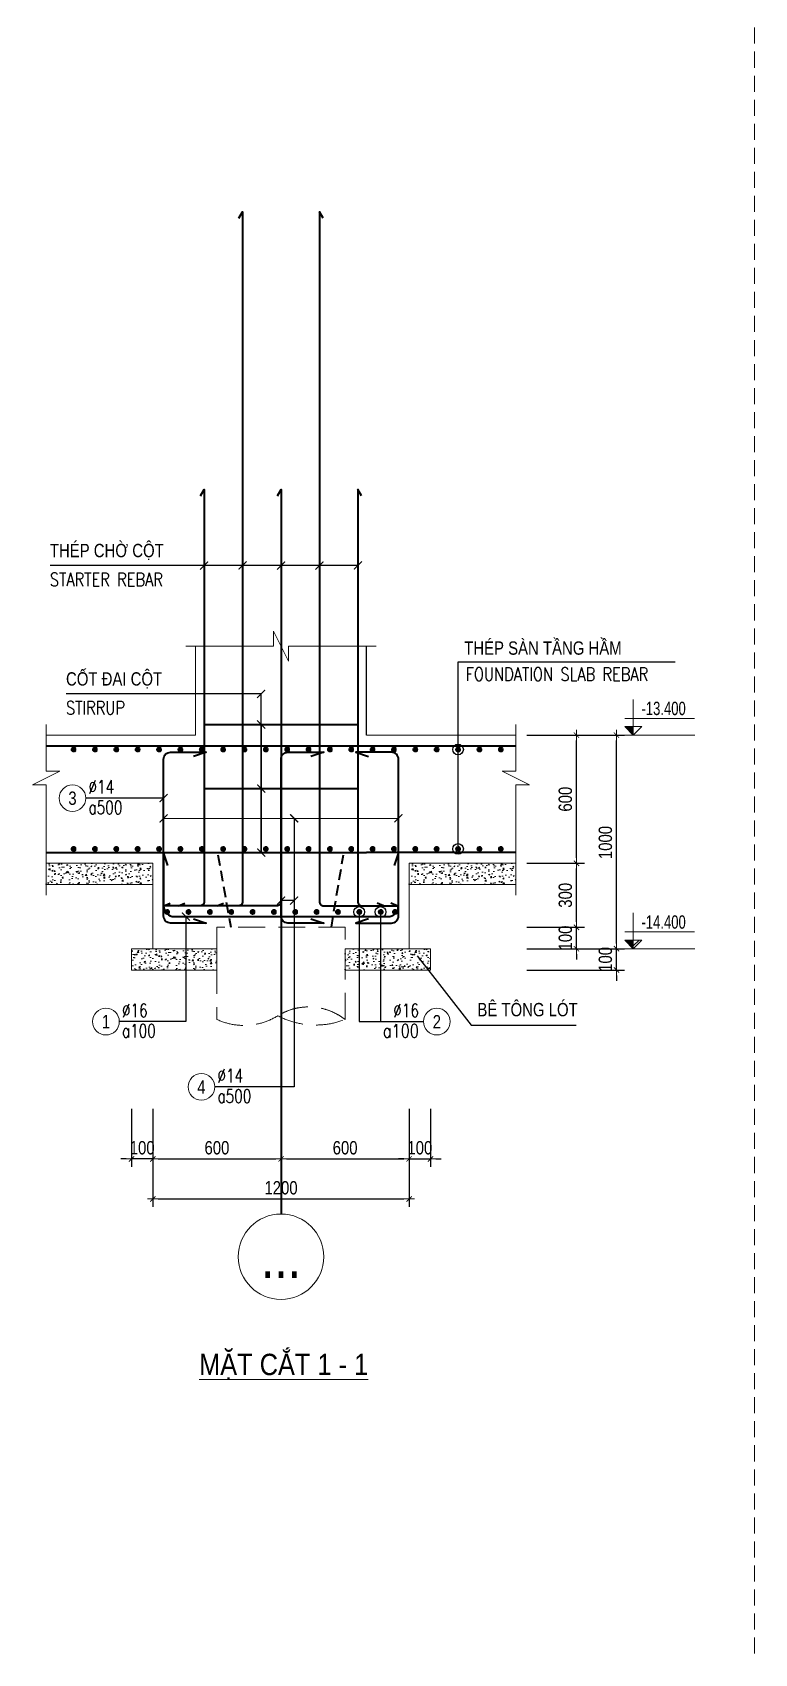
# Model space of a CAD drawing. Header units: millimetres. Extents: x -134772 to 596971, y -129535 to 35703.
# Drawn here: x 1872 to 5253, y 425 to 8015 of the extents above; entities that cross this region are included whole.
import ezdxf
from ezdxf.enums import TextEntityAlignment as Align

# ---------------------------------------------------------------- set-up
doc = ezdxf.new("R2010")
doc.units = ezdxf.units.MM
doc.header["$MEASUREMENT"] = 0
doc.linetypes.add('CENTER2', pattern=[28.575, 19.05, -3.175, 3.175, -3.175])
doc.linetypes.add('HIDDEN', pattern=[0.375, 0.25, -0.125])
doc.layers.get('Defpoints').update_dxf_attribs({"color": 252})
for name, color, linetype, lineweight in [('KC-COT', 3, 'Continuous', 25), ('KC-TRUC', 5, 'CENTER2', 18), ('NDC_S_AXIS', 5, 'CENTER2', 15), ('NDC_S_BREAK-LINE', 1, 'Continuous', 15), ('NDC_S_CONTINUOUS', 3, 'Continuous', 20), ('NDC_S_DIM', 1, 'Continuous', 9), ('NDC_S_ENG TITLE', 3, 'Continuous', 20), ('NDC_S_HATCH MATERIAL', 8, 'Continuous', 13), ('NDC_S_LEADER', 1, 'Continuous', 9), ('NDC_S_REBAR', 4, 'Continuous', 35), ('NDC_S_VN TEXT', 7, 'Continuous', 9)]:
    doc.layers.add(name, color=color, linetype=linetype, lineweight=lineweight)
doc.styles.add('ARIAL', font='arial.ttf', dxfattribs={"width": 0.8})
doc.styles.add('NDC_ARIAL', font='arial.ttf', dxfattribs={"width": 0.8})
doc.styles.add('NDC_ROMANS', font='romans.shx', dxfattribs={"width": 0.8})
doc.dimstyles.new('NDC_1-25', dxfattribs={"dimscale": 25, "dimtxt": 2.5, "dimasz": 1, "dimexe": 1.5, "dimexo": 0, "dimgap": 0.8, "dimtad": 1, "dimdec": 0, "dimdsep": 46, "dimtxsty": 'NDC_ARIAL', "dimblk": 'DIMMARK', "dimcen": 49999.938995, "dimdle": 1.5, "dimclrd": 1, "dimclre": 1, "dimclrt": 3, "dimadec": 0, "dimazin": 0, "dimtfac": 1, "dimtdec": 0, "dimtix": 1, "dimtmove": 2, "dimatfit": 3, "dimfxl": 1, "dimarcsym": 0})
doc.dimstyles.new('NDC_dim_25', dxfattribs={"dimscale": 25, "dimtxt": 2.5, "dimasz": 1.5, "dimexe": 1.5, "dimexo": 0, "dimgap": 1, "dimtad": 1, "dimdec": 0, "dimzin": 0, "dimdsep": 46, "dimtxsty": 'ARIAL', "dimblk": 'DIMMARK', "dimcen": 0.09, "dimdle": 1.2, "dimclrd": 1, "dimclre": 1, "dimclrt": 3, "dimadec": 0, "dimazin": 0, "dimtfac": 1, "dimtdec": 0, "dimtix": 1, "dimtofl": 0, "dimtmove": 0, "dimatfit": 3, "dimfxl": 3.75, "dimfxlon": 1, "dimtolj": 1, "dimtzin": 0, "dimarcsym": 0})

# ---------------------------------------------------------------- blocks, each defined once
blk = doc.blocks.new('*U417')
at = {"layer": 'KC-TRUC', "ltscale": 30}
blk.add_line((0, 170.3), (0, -444.7), dxfattribs=at)
at = {"layer": 'NDC_S_HATCH MATERIAL', "color": 2, "linetype": 'HIDDEN', "ltscale": 500}
blk.add_lwpolyline([(300, -332.6), (300, 99.5), (-300, 99.5), (-300, -332.6)], dxfattribs=at)
for centre, major_axis, start_param, end_param in [((129.9, -548.6), (-194.4, 194.4), -1.452433, -0.227584), ((-173.7, -60.8), (-211.9, 211.9), 1.921341, 2.912184), ((161.3, 24.2), (270.7, 270.7), 3.446929, 4.297833)]:
    blk.add_ellipse(centre, major_axis=major_axis, ratio=1, start_param=start_param, end_param=end_param, dxfattribs=at)
at = {"layer": 'NDC_S_REBAR', "linetype": 'HIDDEN', "ltscale": 200}
for p, q in [((-295.3, 437.6), (-235.7, 100)), ((235.7, 100), (292.1, 438.2))]:
    blk.add_line(p, q, dxfattribs=at)
blk = doc.blocks.new('DIMMARK')
at = {"layer": 'NDC_S_DIM', "color": 1}
blk.add_line((-1.5, 0), (1, 0), dxfattribs=at)
at = {"layer": 'NDC_S_DIM', "color": 2, "const_width": 0.15}
blk.add_lwpolyline([(-0.5, -0.5), (0.5, 0.5)], dxfattribs=at)
blk = doc.blocks.new('*D19')
at = {"layer": 'Defpoints', "color": 0, "transparency": 16777216}
for p in [(2335.9, 2976.2), (2435.9, 2976.2), (2335.9, 2740.9)]:
    blk.add_point(p, dxfattribs=at)
at = {"layer": 'NDC_S_DIM', "color": 1, "lineweight": -2, "transparency": 16777216}
for p, q in [((2335.9, 2976.2), (2335.9, 2703.4)), ((2435.9, 2976.2), (2435.9, 2703.4)), ((2310.9, 2740.9), (2285.9, 2740.9)), ((2435.9, 2740.9), (2335.9, 2740.9)), ((2460.9, 2740.9), (2485.9, 2740.9))]:
    blk.add_line(p, q, dxfattribs=at)
at = {"layer": 'NDC_S_DIM', "color": 1, "lineweight": -2, "transparency": 16777216, "xscale": 25, "yscale": 25, "zscale": 25}
blk.add_blockref('DIMMARK', (2335.9, 2740.9), dxfattribs=at)
at = {"layer": 'NDC_S_DIM', "color": 1, "lineweight": -2, "transparency": 16777216, "xscale": 25, "yscale": 25, "zscale": 25, "rotation": 180}
blk.add_blockref('DIMMARK', (2435.9, 2740.9), dxfattribs=at)
at = {"layer": 'NDC_S_DIM', "color": 3, "transparency": 16777216, "insert": (2385.9, 2792.8), "char_height": 62.5, "attachment_point": 5, "style": 'NDC_ARIAL'}
blk.add_mtext('100', dxfattribs=at)
blk = doc.blocks.new('*D20')
at = {"layer": 'Defpoints', "color": 0, "transparency": 16777216}
for p in [(2435.9, 2976.2), (3035.9, 2976.2), (3035.9, 2740.9)]:
    blk.add_point(p, dxfattribs=at)
at = {"layer": 'NDC_S_DIM', "color": 1, "lineweight": -2, "transparency": 16777216}
for p, q in [((2435.9, 2976.2), (2435.9, 2703.4)), ((3035.9, 2976.2), (3035.9, 2703.4)), ((2460.9, 2740.9), (3010.9, 2740.9))]:
    blk.add_line(p, q, dxfattribs=at)
at = {"layer": 'NDC_S_DIM', "color": 1, "lineweight": -2, "transparency": 16777216, "xscale": 25, "yscale": 25, "zscale": 25, "rotation": 180}
blk.add_blockref('DIMMARK', (2435.9, 2740.9), dxfattribs=at)
at = {"layer": 'NDC_S_DIM', "color": 1, "lineweight": -2, "transparency": 16777216, "xscale": 25, "yscale": 25, "zscale": 25}
blk.add_blockref('DIMMARK', (3035.9, 2740.9), dxfattribs=at)
at = {"layer": 'NDC_S_DIM', "color": 3, "transparency": 16777216, "insert": (2735.9, 2792.8), "char_height": 62.5, "attachment_point": 5, "style": 'NDC_ARIAL'}
blk.add_mtext('600', dxfattribs=at)
blk = doc.blocks.new('*D21')
at = {"layer": 'Defpoints', "color": 0, "transparency": 16777216}
for p in [(3035.9, 2976.2), (3635.9, 2976.2), (3635.9, 2740.9)]:
    blk.add_point(p, dxfattribs=at)
at = {"layer": 'NDC_S_DIM', "color": 1, "lineweight": -2, "transparency": 16777216}
for p, q in [((3035.9, 2976.2), (3035.9, 2703.4)), ((3635.9, 2976.2), (3635.9, 2703.4)), ((3060.9, 2740.9), (3610.9, 2740.9))]:
    blk.add_line(p, q, dxfattribs=at)
at = {"layer": 'NDC_S_DIM', "color": 1, "lineweight": -2, "transparency": 16777216, "xscale": 25, "yscale": 25, "zscale": 25, "rotation": 180}
blk.add_blockref('DIMMARK', (3035.9, 2740.9), dxfattribs=at)
at = {"layer": 'NDC_S_DIM', "color": 1, "lineweight": -2, "transparency": 16777216, "xscale": 25, "yscale": 25, "zscale": 25}
blk.add_blockref('DIMMARK', (3635.9, 2740.9), dxfattribs=at)
at = {"layer": 'NDC_S_DIM', "color": 3, "transparency": 16777216, "insert": (3335.9, 2792.8), "char_height": 62.5, "attachment_point": 5, "style": 'NDC_ARIAL'}
blk.add_mtext('600', dxfattribs=at)
blk = doc.blocks.new('*D22')
at = {"layer": 'Defpoints', "color": 0, "transparency": 16777216}
for p in [(3635.9, 2976.2), (3735.9, 2976.2), (3735.9, 2740.9)]:
    blk.add_point(p, dxfattribs=at)
at = {"layer": 'NDC_S_DIM', "color": 1, "lineweight": -2, "transparency": 16777216}
for p, q in [((3635.9, 2976.2), (3635.9, 2703.4)), ((3735.9, 2976.2), (3735.9, 2703.4)), ((3610.9, 2740.9), (3585.9, 2740.9)), ((3635.9, 2740.9), (3735.9, 2740.9)), ((3760.9, 2740.9), (3785.9, 2740.9))]:
    blk.add_line(p, q, dxfattribs=at)
at = {"layer": 'NDC_S_DIM', "color": 1, "lineweight": -2, "transparency": 16777216, "xscale": 25, "yscale": 25, "zscale": 25}
blk.add_blockref('DIMMARK', (3635.9, 2740.9), dxfattribs=at)
at = {"layer": 'NDC_S_DIM', "color": 1, "lineweight": -2, "transparency": 16777216, "xscale": 25, "yscale": 25, "zscale": 25, "rotation": 180}
blk.add_blockref('DIMMARK', (3735.9, 2740.9), dxfattribs=at)
at = {"layer": 'NDC_S_DIM', "color": 3, "transparency": 16777216, "insert": (3685.9, 2792.8), "char_height": 62.5, "attachment_point": 5, "style": 'NDC_ARIAL'}
blk.add_mtext('100', dxfattribs=at)
blk = doc.blocks.new('*D23')
at = {"layer": 'Defpoints', "color": 0, "transparency": 16777216}
for p in [(2435.9, 2976.2), (3635.9, 2976.2), (3635.9, 2553.4)]:
    blk.add_point(p, dxfattribs=at)
at = {"layer": 'NDC_S_DIM', "color": 1, "lineweight": -2, "transparency": 16777216}
for p, q in [((2435.9, 2976.2), (2435.9, 2515.9)), ((3635.9, 2976.2), (3635.9, 2515.9)), ((2460.9, 2553.4), (3610.9, 2553.4))]:
    blk.add_line(p, q, dxfattribs=at)
at = {"layer": 'NDC_S_DIM', "color": 1, "lineweight": -2, "transparency": 16777216, "xscale": 25, "yscale": 25, "zscale": 25, "rotation": 180}
blk.add_blockref('DIMMARK', (2435.9, 2553.4), dxfattribs=at)
at = {"layer": 'NDC_S_DIM', "color": 1, "lineweight": -2, "transparency": 16777216, "xscale": 25, "yscale": 25, "zscale": 25}
blk.add_blockref('DIMMARK', (3635.9, 2553.4), dxfattribs=at)
at = {"layer": 'NDC_S_DIM', "color": 3, "transparency": 16777216, "insert": (3035.9, 2605.3), "char_height": 62.5, "attachment_point": 5, "style": 'NDC_ARIAL'}
blk.add_mtext('1200', dxfattribs=at)
blk = doc.blocks.new('kata_block_THEP')
at = {"layer": 'NDC_S_REBAR', "color": 0}
for p, q in [((-0.5, 0), (0.5, 0)), ((-0.35, 0.35), (0.35, -0.35)), ((0.35, 0.35), (-0.35, -0.35)), ((0, 0.5), (0, -0.5))]:
    blk.add_line(p, q, dxfattribs=at)
at = {"layer": 'NDC_S_REBAR', "color": 0, "const_width": 0.0833}
blk.add_lwpolyline([(-0.5, 0, 1), (0.5, 0, 1), (-0.5, 0, 1)], format="xyb", dxfattribs=at)
blk = doc.blocks.new('*U17')
at = {"layer": 'NDC_S_REBAR', "xscale": 25, "yscale": 25, "zscale": 25}
blk.add_blockref('kata_block_THEP', (0, 0), dxfattribs=at)
blk = doc.blocks.new('*U18')
at = {"layer": 'NDC_S_CONTINUOUS', "color": 0, "linetype": 'ByBlock', "lineweight": -2, "transparency": 16777216}
for p in [(0, 0), (100, 0), (200, 0), (300, 0), (400, 0), (500, 0), (600, 0), (700, 0), (800, 0), (900, 0), (1000, 0)]:
    blk.add_blockref('*U17', p, dxfattribs=at)
blk = doc.blocks.new('*U11')
blk.add_circle((-2.5, 0), 2.5)
at = {"layer": 'NDC_S_VN TEXT', "color": 3, "style": 'NDC_ROMANS', "width": 0.75}
for tag, p in [('DK1', (0.5, 0.85)), ('KC1', (0.5, -2.97))]:
    blk.add_attdef(tag, p, '', height=2.5, dxfattribs=at)
at = {"layer": 'NDC_S_VN TEXT', "color": 7, "style": 'ARIAL', "width": 0.8}
blk.add_attdef('SH2', text='', height=2.5, dxfattribs=at).set_placement((-2.5, 0), align=Align.MIDDLE)
blk = doc.blocks.new('*U15')
at = {"layer": 'NDC_S_REBAR', "xscale": 25, "yscale": 25, "zscale": 25}
blk.add_blockref('kata_block_THEP', (0, 0), dxfattribs=at)
blk = doc.blocks.new('*U16')
at = {"layer": 'NDC_S_CONTINUOUS', "color": 0, "linetype": 'ByBlock', "lineweight": -2, "transparency": 16777216}
for p in [(0, 0), (100, 0), (200, 0), (300, 0), (400, 0), (500, 0), (600, 0), (700, 0), (800, 0), (900, 0), (1000, 0), (1100, 0), (1200, 0), (1300, 0), (1400, 0), (1500, 0), (1600, 0), (1700, 0), (1800, 0), (1900, 0), (2000, 0)]:
    blk.add_blockref('*U15', p, dxfattribs=at)
blk = doc.blocks.new('*D24')
at = {"layer": 'Defpoints', "color": 0, "transparency": 16777216}
for p in [(4187.1, 3725.1), (4606.8, 3725.1), (4187.1, 3625.1)]:
    blk.add_point(p, dxfattribs=at)
at = {"layer": 'NDC_S_DIM', "color": 1, "lineweight": -2, "transparency": 16777216}
for p, q in [((4187.1, 3725.1), (4644.3, 3725.1)), ((4606.8, 3750.1), (4606.8, 3775.1)), ((4606.8, 3625.1), (4606.8, 3725.1)), ((4187.1, 3625.1), (4644.3, 3625.1)), ((4606.8, 3600.1), (4606.8, 3575.1))]:
    blk.add_line(p, q, dxfattribs=at)
at = {"layer": 'NDC_S_DIM', "color": 1, "lineweight": -2, "transparency": 16777216, "xscale": 25, "yscale": 25, "zscale": 25}
for p, rotation in [((4606.8, 3725.1), 270), ((4606.8, 3625.1), 90)]:
    blk.add_blockref('DIMMARK', p, dxfattribs=dict(at, rotation=rotation))
at = {"layer": 'NDC_S_DIM', "color": 3, "transparency": 16777216, "insert": (4554.8, 3675.1), "char_height": 62.5, "attachment_point": 5, "rotation": 90, "style": 'NDC_ARIAL'}
blk.add_mtext('100', dxfattribs=at)
blk = doc.blocks.new('*D25')
at = {"layer": 'Defpoints', "color": 0, "transparency": 16777216}
for p in [(4187.1, 4725.1), (4606.8, 4725.1), (4187.1, 3725.1)]:
    blk.add_point(p, dxfattribs=at)
at = {"layer": 'NDC_S_DIM', "color": 1, "lineweight": -2, "transparency": 16777216}
for p, q in [((4187.1, 4725.1), (4644.3, 4725.1)), ((4606.8, 3750.1), (4606.8, 4700.1)), ((4187.1, 3725.1), (4644.3, 3725.1))]:
    blk.add_line(p, q, dxfattribs=at)
at = {"layer": 'NDC_S_DIM', "color": 1, "lineweight": -2, "transparency": 16777216, "xscale": 25, "yscale": 25, "zscale": 25}
for p, rotation in [((4606.8, 4725.1), 90), ((4606.8, 3725.1), 270)]:
    blk.add_blockref('DIMMARK', p, dxfattribs=dict(at, rotation=rotation))
at = {"layer": 'NDC_S_DIM', "color": 3, "transparency": 16777216, "insert": (4554.8, 4222.3), "char_height": 62.5, "attachment_point": 5, "rotation": 90, "style": 'NDC_ARIAL'}
blk.add_mtext('1000', dxfattribs=at)
blk = doc.blocks.new('*U12')
blk.add_circle((2.5, 0), 2.5)
at = {"layer": 'NDC_S_VN TEXT', "color": 3, "style": 'NDC_ROMANS'}
for tag, width, p in [('DK2', 0.75, (-0.85, 0.85)), ('KC2', 0.8, (-0.85, -2.97))]:
    blk.add_attdef(tag, text='', height=2.5, dxfattribs=dict(at, width=width)).set_placement(p, align=Align.RIGHT)
at = {"layer": 'NDC_S_VN TEXT', "color": 7, "style": 'ARIAL', "width": 0.8}
blk.add_attdef('SH3', text='', height=2.5, dxfattribs=at).set_placement((2.5, 0), align=Align.MIDDLE)
blk = doc.blocks.new('*D26')
at = {"layer": 'Defpoints', "color": 0, "transparency": 16777216}
for p in [(4187.1, 3825.4), (4419.3, 3825.4), (4187.1, 3725)]:
    blk.add_point(p, dxfattribs=at)
at = {"layer": 'NDC_S_DIM', "color": 1, "lineweight": -2, "transparency": 16777216}
for p, q in [((4419.3, 3850.4), (4419.3, 3875.4)), ((4187.1, 3825.4), (4456.8, 3825.4)), ((4419.3, 3725), (4419.3, 3825.4)), ((4187.1, 3725), (4456.8, 3725)), ((4419.3, 3700), (4419.3, 3675))]:
    blk.add_line(p, q, dxfattribs=at)
at = {"layer": 'NDC_S_DIM', "color": 1, "lineweight": -2, "transparency": 16777216, "xscale": 25, "yscale": 25, "zscale": 25}
for p, rotation in [((4419.3, 3825.4), 270), ((4419.3, 3725), 90)]:
    blk.add_blockref('DIMMARK', p, dxfattribs=dict(at, rotation=rotation))
at = {"layer": 'NDC_S_DIM', "color": 3, "transparency": 16777216, "insert": (4367.3, 3775.2), "char_height": 62.5, "attachment_point": 5, "rotation": 90, "style": 'NDC_ARIAL'}
blk.add_mtext('100', dxfattribs=at)
blk = doc.blocks.new('*D27')
at = {"layer": 'Defpoints', "color": 0, "transparency": 16777216}
for p in [(4187.1, 4725.1), (4419.3, 4725.1), (4187.1, 4125.1)]:
    blk.add_point(p, dxfattribs=at)
at = {"layer": 'NDC_S_DIM', "color": 1, "lineweight": -2, "transparency": 16777216}
for p, q in [((4187.1, 4725.1), (4456.8, 4725.1)), ((4419.3, 4150.1), (4419.3, 4700.1)), ((4187.1, 4125.1), (4456.8, 4125.1))]:
    blk.add_line(p, q, dxfattribs=at)
at = {"layer": 'NDC_S_DIM', "color": 1, "lineweight": -2, "transparency": 16777216, "xscale": 25, "yscale": 25, "zscale": 25}
for p, rotation in [((4419.3, 4725.1), 90), ((4419.3, 4125.1), 270)]:
    blk.add_blockref('DIMMARK', p, dxfattribs=dict(at, rotation=rotation))
at = {"layer": 'NDC_S_DIM', "color": 3, "transparency": 16777216, "insert": (4367.3, 4425.1), "char_height": 62.5, "attachment_point": 5, "rotation": 90, "style": 'NDC_ARIAL'}
blk.add_mtext('600', dxfattribs=at)
blk = doc.blocks.new('*U8')
at = {"layer": 'NDC_S_DIM'}
blk.add_circle((0, 0), 5, dxfattribs=at)
at = {"color": 7, "style": 'ARIAL', "width": 0.8}
blk.add_attdef('GRID', text='', height=5, dxfattribs=at).set_placement((0, 0), align=Align.MIDDLE)
blk = doc.blocks.new('CD')
blk.add_hatch(color=2).paths.add_polyline_path([(0, 160), (-161, 160), (0, 0)])
at = {"ltscale": 50}
h = blk.add_hatch(dxfattribs=at)
h.set_pattern_fill('ANSI31', color=8, scale=140.625054, style=0)
h.set_pattern_definition([(45, (6e-10, 0), (-315.7, 315.7), [])])
h.paths.add_polyline_path([(0, 160), (0, 0), (161, 160)])
at = {"color": 8, "ltscale": 50}
for p, q in [((-159, 314), (1147, 314)), ((1156, 0), (-164, 0))]:
    blk.add_line(p, q, dxfattribs=at)
for points in [[(0, 669), (0, 0)], [(0, 0), (-161, 160), (0, 160)], [(0, 0), (161, 160), (0, 160)]]:
    blk.add_lwpolyline(points, dxfattribs=at)
at = {"color": 3, "style": 'NDC_ARIAL', "width": 0.7}
blk.add_attdef('COT', (154, 375), '', height=250, dxfattribs=at)
blk = doc.blocks.new('*D60')
at = {"layer": 'Defpoints', "color": 0, "transparency": 16777216}
for p in [(4187.1, 4125.1), (4419.3, 4125.1), (4187.1, 3825.4)]:
    blk.add_point(p, dxfattribs=at)
at = {"layer": 'NDC_S_DIM', "color": 1, "lineweight": -2, "transparency": 16777216}
for p, q in [((4187.1, 4125.1), (4456.8, 4125.1)), ((4419.3, 3850.4), (4419.3, 4100.1)), ((4187.1, 3825.4), (4456.8, 3825.4))]:
    blk.add_line(p, q, dxfattribs=at)
at = {"layer": 'NDC_S_DIM', "color": 1, "lineweight": -2, "transparency": 16777216, "xscale": 25, "yscale": 25, "zscale": 25}
for p, rotation in [((4419.3, 4125.1), 90), ((4419.3, 3825.4), 270)]:
    blk.add_blockref('DIMMARK', p, dxfattribs=dict(at, rotation=rotation))
at = {"layer": 'NDC_S_DIM', "color": 3, "transparency": 16777216, "insert": (4367.3, 3975.2), "char_height": 62.5, "attachment_point": 5, "rotation": 90, "style": 'NDC_ARIAL'}
blk.add_mtext('300', dxfattribs=at)
blk = doc.blocks.new('_ARCHTICK')
at = {"color": 0, "linetype": 'ByBlock', "const_width": 0.15}
blk.add_lwpolyline([(-0.5, -0.5), (0.5, 0.5)], dxfattribs=at)
blk = doc.blocks.new('*U277')
at = {"layer": 'NDC_S_REBAR', "xscale": 25, "yscale": 25, "zscale": 25}
blk.add_blockref('kata_block_THEP', (0, 0), dxfattribs=at)
blk = doc.blocks.new('*U278')
at = {"layer": 'NDC_S_CONTINUOUS', "color": 0, "linetype": 'ByBlock', "lineweight": -2, "transparency": 16777216}
for p in [(0, 0), (100, 0), (200, 0), (300, 0), (400, 0), (500, 0), (600, 0), (700, 0), (800, 0), (900, 0), (1000, 0), (1100, 0), (1200, 0), (1300, 0), (1400, 0), (1500, 0), (1600, 0), (1700, 0), (1800, 0), (1900, 0), (2000, 0)]:
    blk.add_blockref('*U277', p, dxfattribs=at)

msp = doc.modelspace()

# ---------------------------------------------------------------- hatches: boundary and pattern name
at = {"layer": 'NDC_S_HATCH MATERIAL'}
h = msp.add_hatch(dxfattribs=at)
h.set_pattern_fill('AR-CONC', color=256, scale=8)
h.set_pattern_definition([(50, (-8364.125, 30745.2), (57.380815, -5.02017), [6, -66]), (355, (-8364.125, 30745.2), (-11.10011, 60.17537), [4.8, -52.8]), (100.45144, (-8359.344, 30744.78), (46.28071, 55.1552), [5.09922, -56.09137]), (46.1842, (-8364.125, 30761.2), (85.3793, -13.24154), [9, -99]), (96.63564, (-8357.01, 30760.1), (74.77296, 77.9295), [7.64883, -84.1371]), (351.18416, (-8364.125, 30761.2), (74.77296, 77.9295), [7.2, -79.2]), (21, (-8356.125, 30757.2), (47.752564, -32.20951), [6, -66]), (326, (-8356.125, 30757.2), (19.46523, 58.012), [4.8, -52.8]), (71.45144, (-8352.146, 30754.515), (67.21779, 25.80249), [5.09922, -56.09137]), (37.5, (-8364.125, 30745.2), (0.972788, 26.631508), [0, -52.16, 0, -53.6, 0, -53]), (7.5, (-8364.125, 30745.2), (21.045563, 31.552937), [0, -30.56, 0, -50.96, 0, -20.2]), (327.5, (-8381.965, 30745.2), (42.705795, -1.80439), [0, -20, 0, -62.4, 0, -82.8]), (317.5, (-8389.965, 30745.2), (46.654894, 8.0084), [0, -26, 0, -41.44, 0, -58.8])])
h.paths.add_polyline_path([(1935.9, 4125.1), (2435.9, 4125.1), (2435.9, 4025.1), (1935.9, 4025.1)])
h = msp.add_hatch(dxfattribs=at)
h.set_pattern_fill('AR-CONC', color=256, scale=8)
h.set_pattern_definition([(50, (-6664.125, 30745.2), (57.380815, -5.02017), [6, -66]), (355, (-6664.125, 30745.2), (-11.10011, 60.17537), [4.8, -52.8]), (100.45144, (-6659.344, 30744.78), (46.28071, 55.1552), [5.09922, -56.09137]), (46.1842, (-6664.125, 30761.2), (85.3793, -13.24154), [9, -99]), (96.63564, (-6657.01, 30760.1), (74.77296, 77.9295), [7.64883, -84.1371]), (351.18416, (-6664.125, 30761.2), (74.77296, 77.9295), [7.2, -79.2]), (21, (-6656.125, 30757.2), (47.752564, -32.20951), [6, -66]), (326, (-6656.125, 30757.2), (19.46523, 58.012), [4.8, -52.8]), (71.45144, (-6652.146, 30754.515), (67.21779, 25.80249), [5.09922, -56.09137]), (37.5, (-6664.125, 30745.2), (0.972788, 26.631508), [0, -52.16, 0, -53.6, 0, -53]), (7.5, (-6664.125, 30745.2), (21.045563, 31.552937), [0, -30.56, 0, -50.96, 0, -20.2]), (327.5, (-6681.965, 30745.2), (42.705795, -1.80439), [0, -20, 0, -62.4, 0, -82.8]), (317.5, (-6689.965, 30745.2), (46.654894, 8.0084), [0, -26, 0, -41.44, 0, -58.8])])
h.paths.add_polyline_path([(3635.9, 4125.1), (4135.9, 4125.1), (4135.9, 4025.1), (3635.9, 4025.1)])
h = msp.add_hatch(dxfattribs=at)
h.set_pattern_fill('AR-CONC', color=256, scale=8)
h.set_pattern_definition([(50, (-7864.12, 30345.2), (57.380815, -5.02017), [6, -66]), (355, (-7864.12, 30345.2), (-11.10011, 60.17537), [4.8, -52.8]), (100.45144, (-7859.34, 30344.78), (46.28071, 55.1552), [5.09922, -56.09137]), (46.1842, (-7864.12, 30361.2), (85.3793, -13.24154), [9, -99]), (96.63564, (-7857.01, 30360.095), (74.77296, 77.9295), [7.64883, -84.1371]), (351.18416, (-7864.12, 30361.2), (74.77296, 77.9295), [7.2, -79.2]), (21, (-7856.12, 30357.2), (47.752564, -32.20951), [6, -66]), (326, (-7856.12, 30357.2), (19.46523, 58.012), [4.8, -52.8]), (71.45144, (-7852.14, 30354.514), (67.21779, 25.80249), [5.09922, -56.09137]), (37.5, (-7864.122, 30345.198), (0.972788, 26.631508), [0, -52.16, 0, -53.6, 0, -53]), (7.5, (-7864.122, 30345.198), (21.045563, 31.552937), [0, -30.56, 0, -50.96, 0, -20.2]), (327.5, (-7881.962, 30345.198), (42.705795, -1.80439), [0, -20, 0, -62.4, 0, -82.8]), (317.5, (-7889.96, 30345.2), (46.654894, 8.0084), [0, -26, 0, -41.44, 0, -58.8])])
h.paths.add_polyline_path([(2335.9, 3725.1), (2735.9, 3725.1), (2735.9, 3625.1), (2335.9, 3625.1)])
h = msp.add_hatch(dxfattribs=at)
h.set_pattern_fill('AR-CONC', color=256, scale=8)
h.set_pattern_definition([(50, (-6564.147, 30345.283), (57.380815, -5.02017), [6, -66]), (355, (-6564.15, 30345.28), (-11.10011, 60.17537), [4.8, -52.8]), (100.45144, (-6559.366, 30344.864), (46.28071, 55.1552), [5.09922, -56.09137]), (46.1842, (-6564.15, 30361.28), (85.3793, -13.24154), [9, -99]), (96.63564, (-6557.03, 30360.18), (74.77296, 77.9295), [7.64883, -84.1371]), (351.18416, (-6564.15, 30361.28), (74.77296, 77.9295), [7.2, -79.2]), (21, (-6556.147, 30357.283), (47.752564, -32.20951), [6, -66]), (326, (-6556.15, 30357.28), (19.46523, 58.012), [4.8, -52.8]), (71.45144, (-6552.17, 30354.6), (67.21779, 25.80249), [5.09922, -56.09137]), (37.5, (-6564.147, 30345.283), (0.972788, 26.631508), [0, -52.16, 0, -53.6, 0, -53]), (7.5, (-6564.147, 30345.283), (21.045563, 31.552937), [0, -30.56, 0, -50.96, 0, -20.2]), (327.5, (-6581.987, 30345.283), (42.705795, -1.80439), [0, -20, 0, -62.4, 0, -82.8]), (317.5, (-6589.987, 30345.283), (46.654894, 8.0084), [0, -26, 0, -41.44, 0, -58.8])])
h.paths.add_polyline_path([(3335.9, 3725.1), (3735.9, 3725.1), (3735.9, 3625.1), (3335.9, 3625.1)])

# ---------------------------------------------------------------- linework, layer by layer
at = {"layer": 'KC-COT', "ltscale": 4}
msp.add_line((3435.9, 4725.1), (3435.9, 5141.9), dxfattribs=at)
at = {"layer": 'NDC_S_BREAK-LINE'}
for points in [[(2590.9, 5141.9), (3000.9, 5141.9), (3000.9, 5211.9), (3070.9, 5071.9), (3070.9, 5141.9), (3480.9, 5141.9)], [(1935.9, 3975.1), (1935.9, 4493.1), (1871.9, 4493.1), (1999.9, 4557.1), (1935.9, 4557.1), (1935.9, 4775.1)], [(4135.9, 3975.1), (4135.9, 4493.1), (4199.9, 4493.1), (4071.9, 4557.1), (4135.9, 4557.1), (4135.9, 4775.1)]]:
    msp.add_lwpolyline(points, dxfattribs=at)
at = {"layer": 'NDC_S_CONTINUOUS', "ltscale": 4}
for p, q in [((4135.9, 4725.1), (3435.9, 4725.1)), ((1935.9, 4125.1), (2435.9, 4125.1)), ((2435.9, 4125.1), (2435.9, 3725.1)), ((3635.9, 3725.1), (3635.9, 4125.1)), ((3635.9, 4125.1), (4135.9, 4125.1)), ((2435.9, 3725.1), (2735.9, 3725)), ((3335.9, 3725), (3635.9, 3725.1))]:
    msp.add_line(p, q, dxfattribs=at)
msp.add_lwpolyline([(2635.9, 5141.9), (2635.9, 4725.1), (1935.9, 4725.1)], dxfattribs=at)
at = {"layer": 'NDC_S_HATCH MATERIAL', "linetype": 'HIDDEN', "ltscale": 300}
msp.add_line((5253.2, 425), (5253.2, 14425), dxfattribs=at)
at = {"layer": 'NDC_S_HATCH MATERIAL'}
for points in [[(1935.9, 4125.1), (2435.9, 4125.1), (2435.9, 4025.1), (1935.9, 4025.1)], [(3635.9, 4125.1), (4135.9, 4125.1), (4135.9, 4025.1), (3635.9, 4025.1)], [(2335.9, 3725.1), (2735.9, 3725), (2735.9, 3625), (2335.9, 3625.1)], [(3335.9, 3725.1), (3735.9, 3725.1), (3735.9, 3625.1), (3335.9, 3625.1)]]:
    msp.add_lwpolyline(points, close=True, dxfattribs=at)
at = {"layer": 'NDC_S_LEADER', "ltscale": 0.005}
msp.add_lwpolyline([(2486, 4335.5), (3585.8, 4335.5)], dxfattribs=at)
at = {"layer": 'NDC_S_REBAR', "ltscale": 1500}
for p, q in [((2675.9, 4775.1), (3395.9, 4775.1)), ((2675.9, 4775.1), (3395.9, 4775.1)), ((2675.9, 4475.1), (3395.9, 4475.1))]:
    msp.add_line(p, q, dxfattribs=at)
at = {"layer": 'NDC_S_REBAR', "ltscale": 0.005}
for p, q in [((1935.9, 4675.1), (4135.9, 4675.1)), ((1935.9, 4175.1), (3435.9, 4175.1)), ((4135.9, 4175.1), (3435.9, 4175.1))]:
    msp.add_line(p, q, dxfattribs=at)
at = {"layer": 'NDC_S_REBAR', "color": 8, "ltscale": 0.005}
for points in [[(2839.1, 7145.3), (2855.9, 7175.1), (2855.9, 3945.4, -0.414214), (2835.9, 3925.4), (2555.9, 3925.4), (2585.9, 3939.1)], [(3232.7, 7145.3), (3215.9, 7175.1), (3215.9, 3945.4, 0.414214), (3235.9, 3925.4), (3515.9, 3925.4), (3485.9, 3939.1)], [(2659.1, 5845.3), (2675.9, 5875.1), (2675.9, 3945.4, -0.414214), (2655.9, 3925.4), (2487.4, 3925.4), (2517.4, 3939.1)], [(3019.1, 5845.3), (3035.9, 5875.1), (3035.9, 3945.4, -0.414214), (3015.9, 3925.4), (2735.9, 3925.4), (2765.9, 3939.1)], [(3412.7, 5845.3), (3395.9, 5875.1), (3395.9, 3945.4, 0.414214), (3415.9, 3925.4), (3580.4, 3925.4), (3550.4, 3939.1)]]:
    msp.add_lwpolyline(points, format="xyb", dxfattribs=at)
msp.add_lwpolyline([(3035.9, 5845.1), (3035.9, 2483)], dxfattribs=at)
at = {"layer": 'NDC_S_REBAR', "ltscale": 0.005}
for points in [[(2626, 3865.4), (2686, 3845.4), (2518, 3845.4, -0.414214), (2486, 3877.4), (2486, 4613, -0.414214), (2518, 4645), (2686, 4645), (2626, 4625)], [(3175.9, 3865.4), (3235.9, 3845.4), (3067.9, 3845.4, -0.414214), (3035.9, 3877.4), (3035.9, 4613, -0.414214), (3067.9, 4645), (3235.9, 4645), (3175.9, 4625)], [(3445.8, 3865.4), (3385.8, 3845.4), (3553.8, 3845.4, 0.414214), (3585.8, 3877.4), (3585.8, 4613, 0.414214), (3553.8, 4645), (3385.8, 4645), (3445.8, 4625)], [(2506, 4115.4), (2486, 4175.4), (2486, 3925.4, 0.414214), (2536, 3875.4), (3535.9, 3875.4, 0.414214), (3585.9, 3925.4), (3585.9, 4175.4), (3565.9, 4115.4)]]:
    msp.add_lwpolyline(points, format="xyb", dxfattribs=at)

# ---------------------------------------------------------------- block references
msp.add_blockref('*U417', (3035.9, 3726.3))
at = {"layer": 'NDC_S_AXIS', "xscale": 40, "yscale": 40, "zscale": 40}
msp.add_blockref('*U8', (3035.9, 2283), dxfattribs=at).add_auto_attribs({'GRID': '...'})
at = {"layer": 'NDC_S_CONTINUOUS'}
for name, p in [('*U16', (2064.6, 4657.9)), ('*U278', (2064.6, 4192.2)), ('*U18', (2502.5, 3897.1, 0))]:
    msp.add_blockref(name, p, dxfattribs=at)
at = {"layer": 'NDC_S_DIM', "xscale": 0.25, "yscale": 0.25, "zscale": 0.25}
for p, values in [((4685.2, 4725.1), {'COT': '-13.400'}), ((4685.2, 3725.1), {'COT': '-14.400'})]:
    msp.add_blockref('CD', p, dxfattribs=at).add_auto_attribs(values)
at = {"layer": 'NDC_S_DIM', "ltscale": 0.005, "xscale": 25, "yscale": 25, "zscale": 25}
for name, p, values in [('*U11', (2121.9, 4429.8), {'SH2': '3', 'DK1': '%%c14', 'KC1': 'a500'}), ('*U11', (2278.6, 3383.7), {'SH2': '1', 'DK1': '%%c16', 'KC1': 'a100'}), ('*U12', (3703, 3383.7, 0), {'SH3': '2', 'DK2': '%%c16', 'KC2': 'a100'}), ('*U11', (2725.7, 3078.2), {'SH2': '4', 'DK1': '%%c14', 'KC1': 'a500'})]:
    msp.add_blockref(name, p, dxfattribs=at).add_auto_attribs(values)
at = {"layer": 'NDC_S_LEADER', "ltscale": 0.005, "xscale": 37.5, "yscale": 37.5, "zscale": 37.5, "rotation": 180}
for p in [(2486, 4335.5), (3585.8, 4335.5), (3035.9, 3950.2)]:
    msp.add_blockref('_ARCHTICK', p, dxfattribs=at)
at = {"layer": 'NDC_S_REBAR', "xscale": 25, "yscale": 25, "zscale": 25}
msp.add_blockref('kata_block_THEP', (3569.5, 3897.1, 0), dxfattribs=at)

# ---------------------------------------------------------------- texts
at = {"layer": 'NDC_S_VN TEXT', "style": 'NDC_ARIAL', "width": 0.85}
msp.add_text('%%UMẶT CẮT 1 - 1', height=100, dxfattribs=at).set_placement((3048.2, 1778.7), align=Align.MIDDLE_CENTER)

# ---------------------------------------------------------------- dimensions: what is measured, and where the dimension line sits
at = {"layer": 'NDC_S_DIM'}
dim = msp.add_linear_dim(base=(4606.8, 4725.1), p1=(4187.1, 3725.1), p2=(4187.1, 4725.1), angle=90, dimstyle='NDC_1-25', dxfattribs=at)
dim.commit()
dim.dimension.update_dxf_attribs({"geometry": '*D25', "text_midpoint": (4554.8, 4222.3), "dimtype": 160})
for base, p1, p2, picture, middle in [((4419.3, 4725.1), (4187.1, 4125.1), (4187.1, 4725.1), '*D27', (4367.3, 4425.1)), ((4419.3, 4125.1), (4187.1, 3825.4), (4187.1, 4125.1), '*D60', (4367.3, 3975.2)), ((4419.3, 3825.4), (4187.1, 3725), (4187.1, 3825.4), '*D26', (4367.3, 3775.2)), ((4606.8, 3725.1), (4187.1, 3625.1), (4187.1, 3725.1), '*D24', (4554.8, 3675.1))]:
    dim = msp.add_linear_dim(base=base, p1=p1, p2=p2, angle=90, dimstyle='NDC_1-25', dxfattribs=at)
    dim.commit()
    dim.dimension.update_dxf_attribs({"geometry": picture, "text_midpoint": middle})
for base, p1, p2, picture, middle in [((2335.9, 2740.9), (2435.9, 2976.2), (2335.9, 2976.2), '*D19', (2385.9, 2792.8)), ((3035.9, 2740.9), (2435.9, 2976.2), (3035.9, 2976.2), '*D20', (2735.9, 2792.8)), ((3635.9, 2553.4), (2435.9, 2976.2), (3635.9, 2976.2), '*D23', (3035.9, 2605.3)), ((3635.9, 2740.9), (3035.9, 2976.2), (3635.9, 2976.2), '*D21', (3335.9, 2792.8)), ((3735.9, 2740.9), (3635.9, 2976.2), (3735.9, 2976.2), '*D22', (3685.9, 2792.8))]:
    dim = msp.add_linear_dim(base=base, p1=p1, p2=p2, dimstyle='NDC_1-25', dxfattribs=at)
    dim.commit()
    dim.dimension.update_dxf_attribs({"geometry": picture, "text_midpoint": middle})

# ---------------------------------------------------------------- leaders
at = {"layer": 'NDC_S_CONTINUOUS', "ltscale": 0.005}
msp.add_leader([(2486, 4429.8), (2121.9, 4429.8)], dimstyle='NDC_dim_25', override={"dimgap": 1, "dimtad": 0, "dimldrblk": 'ARCHTICK'}, dxfattribs=at)
at = {"layer": 'NDC_S_LEADER'}
for points, override in [([(3864.6, 4192.2), (3864.6, 5068.9), (4881.5, 5068.9)], {"dimasz": 2, "dimldrblk": 'DotBlank'}), ([(3864.6, 4657.9), (3864.6, 5068.9), (4881.5, 5068.9)], {"dimasz": 2, "dimldrblk": 'DotBlank'}), ([(3402, 3897.1, 0), (3402, 3383.7, 0), (3703, 3383.7, 0)], {"dimasz": 2, "dimldrblk": 'DotBlank'}), ([(3502, 3897.1, 0), (3502, 3383.7, 0), (3703, 3383.7, 0)], {"dimasz": 2, "dimldrblk": 'DotBlank'}), ([(3673.3, 3691.2), (3925.7, 3367.6), (4418.3, 3367.6)], {"dimgap": 0.8, "dimtad": 0})]:
    msp.add_leader(points, dimstyle='NDC_1-25', override=override, dxfattribs=at)
at = {"layer": 'NDC_S_LEADER', "ltscale": 0.005}
for points in [[(2943.2, 4775.1), (2943.2, 4918)], [(2943.2, 4775.1), (2943.2, 4175.1)], [(2943.2, 4475.1), (2943.2, 4775.1)], [(2943.2, 4175.1), (2943.2, 4475.1)], [(3097.4, 4335.5), (3097.4, 3078.2), (2725.7, 3078.2)], [(3097.4, 3950.2), (3035.9, 3950.2)], [(2590.4, 3875.4), (2590.4, 3383.7), (2278.6, 3383.7)]]:
    msp.add_leader(points, dimstyle='NDC_1-25', override={"dimasz": 1.5, "dimldrblk": 'ARCHTICK'}, dxfattribs=at)

# ---------------------------------------------------------------- next in the draw order: texts
at = {"layer": 'NDC_S_VN TEXT', "char_height": 62.5, "style": 'NDC_ARIAL', "bg_fill": 3, "box_fill_scale": 1.2, "bg_fill_color": 256, "bg_fill_transparency": 0}
for s, insert, attachment_point, rotation in [('THÉP CHỜ CỘT', (1953.6, 5582.5), 4, 360), ('THÉP SÀN TẦNG HẦM', (4630.9, 5132.3), 6, 0), ('CỐT ĐAI CỘT', (2029.2, 4981.4), 4, 360), ('BÊ TÔNG LÓT', (3955.5, 3439.5), 4, 360)]:
    msp.add_mtext(s, dxfattribs=dict(at, insert=insert, attachment_point=attachment_point, rotation=rotation))

# ---------------------------------------------------------------- next in the draw order: texts
at = {"layer": 'NDC_S_ENG TITLE', "insert": (3900.4, 5010.2), "char_height": 62.5, "attachment_point": 4, "rotation": 360, "style": 'NDC_ROMANS', "bg_fill": 3, "box_fill_scale": 1.2, "bg_fill_color": 256, "bg_fill_transparency": 0}
msp.add_mtext('FOUNDATION SLAB REBAR', dxfattribs=at)

# ---------------------------------------------------------------- next in the draw order: leaders
at = {"layer": 'NDC_S_LEADER', "ltscale": 0.005}
for points in [[(3395.9, 5519.1), (1954.4, 5519.1)], [(2675.9, 5519.1), (1954.4, 5519.1)], [(2855.9, 5519.1), (1954.4, 5519.1)], [(3035.9, 5519.1), (1954.4, 5519.1)], [(3215.9, 5519.1), (1954.4, 5519.1)], [(2943.2, 4918), (2030, 4918)]]:
    msp.add_leader(points, dimstyle='NDC_1-25', override={"dimasz": 1.5, "dimldrblk": 'ARCHTICK'}, dxfattribs=at)

# ---------------------------------------------------------------- next in the draw order: texts
at = {"layer": 'NDC_S_ENG TITLE', "char_height": 62.5, "attachment_point": 4, "rotation": 360, "style": 'NDC_ROMANS', "bg_fill": 3, "box_fill_scale": 1.2, "bg_fill_color": 256, "bg_fill_transparency": 0}
for s, insert in [('STARTER REBAR', (1953.6, 5454)), ('STIRRUP', (2029.2, 4852.9))]:
    msp.add_mtext(s, dxfattribs=dict(at, insert=insert))

doc.saveas('drawing.dxf')
